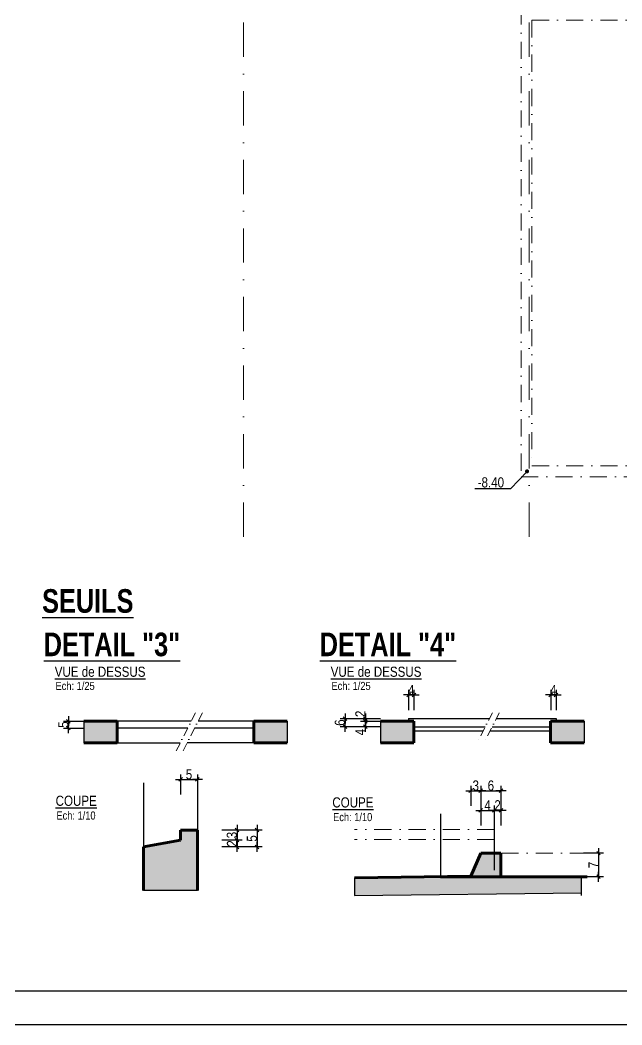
# Model space of a CAD drawing. Header units: millimetres. Extents: x 0 to 26881, y -27198 to -22998.
# Drawn here: x 21583 to 22476, y -27198 to -25708 of the extents above; entities that cross this region are included whole.
import ezdxf
from ezdxf.enums import TextEntityAlignment as Align

# ---------------------------------------------------------------- set-up
doc = ezdxf.new("R2010")
doc.units = ezdxf.units.MM
doc.linetypes.add('CACHEX2', pattern=[19.05, 12.7, -6.35])
doc.linetypes.add('TIRETPTX2', pattern=[50.8, 25.4, -12.7, 0, -12.7])
for name, color, linetype in [('01-Cad  2', 1, 'Continuous'), ('01_cote_gen', 4, 'Continuous'), ('01_linteaux', 2, 'Continuous'), ('01_poch_BN', 9, 'Continuous'), ('01_poch_murs', 253, 'Continuous'), ('01_texte', 230, 'Continuous'), ('AA_COTES', 2, 'Continuous')]:
    doc.layers.add(name, color=color, linetype=linetype)
doc.layers.add('01_murs_coup', color=5, linetype='Continuous', lineweight=60)
doc.layers.add('01_tram_axes', color=2, linetype='TIRETPTX2', lineweight=9)
doc.styles.add('ARIAL NA', font='ARIALN.TTF')
doc.styles.add('impact', font='impact.ttf')
doc.styles.add('STYLE2', font='ARIALN.TTF')
doc.dimstyles.new('JB10', dxfattribs={"dimscale": 0.1, "dimtxt": 150, "dimasz": 15, "dimexe": 0.1, "dimexo": 0.1, "dimgap": 0.09, "dimtad": 1, "dimdec": 1, "dimlfac": 0.2, "dimdsep": 46, "dimtxsty": 'STYLE2', "dimblk1": 'BOND_G', "dimblk2": 'BOND_D', "dimsah": 1, "dimcen": 1.5, "dimdle": 0.01, "dimse1": 1, "dimse2": 1, "dimclrd": 4, "dimclre": 2, "dimclrt": 6, "dimazin": 2, "dimtfac": 2.333333, "dimtdec": 1, "dimtix": 1, "dimtmove": 2, "dimatfit": 3, "dimldrblk": 'BOND_G', "dimfxl": 1, "dimtolj": 1, "dimtzin": 0, "dimarcsym": 0})
doc.dimstyles.new('JB25', dxfattribs={"dimscale": 0.1, "dimtxt": 150, "dimasz": 15, "dimexe": 0.1, "dimexo": 0.1, "dimgap": 0.09, "dimtad": 1, "dimdec": 1, "dimlfac": 0.5, "dimdsep": 46, "dimtxsty": 'STYLE2', "dimblk1": 'BOND_G', "dimblk2": 'BOND_D', "dimsah": 1, "dimcen": 1.5, "dimdle": 0.01, "dimse1": 1, "dimse2": 1, "dimclrd": 4, "dimclre": 2, "dimclrt": 6, "dimazin": 2, "dimtfac": 2.333333, "dimtdec": 1, "dimtix": 1, "dimtmove": 2, "dimatfit": 3, "dimldrblk": 'BOND_G', "dimfxl": 1, "dimtolj": 1, "dimtzin": 0, "dimarcsym": 0})

# ---------------------------------------------------------------- blocks, each defined once
blk = doc.blocks.new('BOND_G')
at = {"layer": 'AA_COTES', "color": 0}
for p, q in [((0, -5), (0, 15)), ((5, 0), (-5, 0)), ((1.77, 1.77), (-1.77, -1.77))]:
    blk.add_line(p, q, dxfattribs=at)
blk = doc.blocks.new('BOND_D')
at = {"layer": 'AA_COTES', "color": 0}
for p, q in [((5, 0), (-5, 0)), ((-1.77, -1.77), (1.77, 1.77)), ((0, 5), (0, -15))]:
    blk.add_line(p, q, dxfattribs=at)
blk = doc.blocks.new('*D3779')
at = {"layer": '01_cote_gen', "color": 4, "lineweight": -2, "transparency": 16777216}
blk.add_line((22267.8, -26851.2), (22294.8, -26851.2), dxfattribs=at)
at = {"layer": 'Defpoints', "color": 0, "transparency": 16777216}
for p in [(22296.3, -26851.2), (22266.3, -26943.7), (22296.3, -26943.7)]:
    blk.add_point(p, dxfattribs=at)
at = {"layer": '01_cote_gen', "color": 4, "lineweight": -2, "transparency": 16777216, "xscale": 1.5, "yscale": 1.5, "zscale": 1.5, "rotation": 180}
blk.add_blockref('BOND_G', (22266.3, -26851.2), dxfattribs=at)
at = {"layer": '01_cote_gen', "color": 4, "lineweight": -2, "transparency": 16777216, "xscale": 1.5, "yscale": 1.5, "zscale": 1.5}
blk.add_blockref('BOND_D', (22296.3, -26851.2), dxfattribs=at)
at = {"layer": '01_cote_gen', "color": 6, "transparency": 16777216, "insert": (22281.3, -26843.5), "char_height": 15, "attachment_point": 5, "style": 'STYLE2'}
blk.add_mtext('\\A1;6', dxfattribs=at)
blk = doc.blocks.new('*D3780')
at = {"layer": '01_cote_gen', "color": 4, "lineweight": -2, "transparency": 16777216}
blk.add_line((22267.8, -26880.3), (22284.8, -26880.3), dxfattribs=at)
at = {"layer": 'Defpoints', "color": 0, "transparency": 16777216}
for p in [(22266.3, -26873.7), (22286.3, -26880.3), (22286.3, -26885.3)]:
    blk.add_point(p, dxfattribs=at)
at = {"layer": '01_cote_gen', "color": 4, "lineweight": -2, "transparency": 16777216, "xscale": 1.5, "yscale": 1.5, "zscale": 1.5, "rotation": 180}
blk.add_blockref('BOND_G', (22266.3, -26880.3), dxfattribs=at)
at = {"layer": '01_cote_gen', "color": 4, "lineweight": -2, "transparency": 16777216, "xscale": 1.5, "yscale": 1.5, "zscale": 1.5}
blk.add_blockref('BOND_D', (22286.3, -26880.3), dxfattribs=at)
at = {"layer": '01_cote_gen', "color": 6, "transparency": 16777216, "insert": (22276.3, -26872.8), "char_height": 15, "attachment_point": 5, "style": 'STYLE2'}
blk.add_mtext('\\A1;4', dxfattribs=at)
blk = doc.blocks.new('*D3769')
at = {"layer": '01_cote_gen', "color": 4, "lineweight": -2, "transparency": 16777216}
blk.add_line((22287.8, -26880.3), (22294.8, -26880.3), dxfattribs=at)
at = {"layer": 'Defpoints', "color": 0, "transparency": 16777216}
for p in [(22296.3, -26876.4), (22296.3, -26880.3), (22286.3, -26890.4)]:
    blk.add_point(p, dxfattribs=at)
at = {"layer": '01_cote_gen', "color": 4, "lineweight": -2, "transparency": 16777216, "xscale": 1.5, "yscale": 1.5, "zscale": 1.5, "rotation": 180}
blk.add_blockref('BOND_G', (22286.3, -26880.3), dxfattribs=at)
at = {"layer": '01_cote_gen', "color": 4, "lineweight": -2, "transparency": 16777216, "xscale": 1.5, "yscale": 1.5, "zscale": 1.5}
blk.add_blockref('BOND_D', (22296.3, -26880.3), dxfattribs=at)
at = {"layer": '01_cote_gen', "color": 6, "transparency": 16777216, "insert": (22291.3, -26872.7), "char_height": 15, "attachment_point": 5, "style": 'STYLE2'}
blk.add_mtext('\\A1;2', dxfattribs=at)
blk = doc.blocks.new('*D3781')
at = {"layer": '01_cote_gen', "color": 4, "lineweight": -2, "transparency": 16777216}
blk.add_line((22441.1, -26945.2), (22441.1, -26977.2), dxfattribs=at)
at = {"layer": 'Defpoints', "color": 0, "transparency": 16777216}
for p in [(22296.3, -26943.7), (22315.2, -26978.7), (22441.1, -26978.7)]:
    blk.add_point(p, dxfattribs=at)
at = {"layer": '01_cote_gen', "color": 4, "lineweight": -2, "transparency": 16777216, "xscale": 1.5, "yscale": 1.5, "zscale": 1.5}
for name, p, rotation in [('BOND_G', (22441.1, -26943.7), 90), ('BOND_D', (22441.1, -26978.7), 270)]:
    blk.add_blockref(name, p, dxfattribs=dict(at, rotation=rotation))
at = {"layer": '01_cote_gen', "color": 6, "transparency": 16777216, "insert": (22433.6, -26961.2), "char_height": 15, "attachment_point": 5, "rotation": 90, "style": 'STYLE2'}
blk.add_mtext('\\A1;7', dxfattribs=at)
blk = doc.blocks.new('*D3782')
at = {"layer": '01_cote_gen', "color": 4, "lineweight": -2, "transparency": 16777216}
blk.add_line((22253, -26851.2), (22264.8, -26851.2), dxfattribs=at)
at = {"layer": 'Defpoints', "color": 0, "transparency": 16777216}
for p in [(22266.3, -26851.2), (22266.3, -26943.7), (22251.5, -26978)]:
    blk.add_point(p, dxfattribs=at)
at = {"layer": '01_cote_gen', "color": 4, "lineweight": -2, "transparency": 16777216, "xscale": 1.5, "yscale": 1.5, "zscale": 1.5, "rotation": 180}
blk.add_blockref('BOND_G', (22251.5, -26851.2), dxfattribs=at)
at = {"layer": '01_cote_gen', "color": 4, "lineweight": -2, "transparency": 16777216, "xscale": 1.5, "yscale": 1.5, "zscale": 1.5}
blk.add_blockref('BOND_D', (22266.3, -26851.2), dxfattribs=at)
at = {"layer": '01_cote_gen', "color": 6, "transparency": 16777216, "insert": (22258.9, -26843.5), "char_height": 15, "attachment_point": 5, "style": 'STYLE2'}
blk.add_mtext('\\A1;3', dxfattribs=at)
blk = doc.blocks.new('*D3783')
at = {"layer": '01_cote_gen', "color": 4, "lineweight": -2, "transparency": 16777216}
blk.add_line((22095.1, -26754.6), (22095.1, -26749.6), dxfattribs=at)
at = {"layer": 'Defpoints', "color": 0, "transparency": 16777216}
for p in [(22095.1, -26748.1), (22167.2, -26748.1), (22183, -26756.1)]:
    blk.add_point(p, dxfattribs=at)
at = {"layer": '01_cote_gen', "color": 4, "lineweight": -2, "transparency": 16777216, "xscale": 1.5, "yscale": 1.5, "zscale": 1.5}
for name, p, rotation in [('BOND_D', (22095.1, -26748.1), 90), ('BOND_G', (22095.1, -26756.1), 270)]:
    blk.add_blockref(name, p, dxfattribs=dict(at, rotation=rotation))
at = {"layer": '01_cote_gen', "color": 6, "transparency": 16777216, "insert": (22087.6, -26764.3), "char_height": 15, "attachment_point": 5, "rotation": 90, "style": 'STYLE2'}
blk.add_mtext('\\A1;4', dxfattribs=at)
blk = doc.blocks.new('*D3770')
at = {"layer": '01_cote_gen', "color": 4, "lineweight": -2, "transparency": 16777216}
blk.add_line((22064.9, -26754.6), (22064.9, -26745.6), dxfattribs=at)
at = {"layer": 'Defpoints', "color": 0, "transparency": 16777216}
for p in [(22064.9, -26744.1), (22107.6, -26744.1), (22106.8, -26756.1)]:
    blk.add_point(p, dxfattribs=at)
at = {"layer": '01_cote_gen', "color": 4, "lineweight": -2, "transparency": 16777216, "xscale": 1.5, "yscale": 1.5, "zscale": 1.5}
for name, p, rotation in [('BOND_D', (22064.9, -26744.1), 90), ('BOND_G', (22064.9, -26756.1), 270)]:
    blk.add_blockref(name, p, dxfattribs=dict(at, rotation=rotation))
at = {"layer": '01_cote_gen', "color": 6, "transparency": 16777216, "insert": (22057.2, -26750.1), "char_height": 15, "attachment_point": 5, "rotation": 90, "style": 'STYLE2'}
blk.add_mtext('\\A1;6', dxfattribs=at)
blk = doc.blocks.new('*D3771')
at = {"layer": '01_cote_gen', "color": 4, "lineweight": -2, "transparency": 16777216}
blk.add_line((22095.1, -26746.6), (22095.1, -26745.6), dxfattribs=at)
at = {"layer": 'Defpoints', "color": 0, "transparency": 16777216}
for p in [(22087.4, -26744.1), (22087.6, -26748.1), (22095.1, -26744.1)]:
    blk.add_point(p, dxfattribs=at)
at = {"layer": '01_cote_gen', "color": 4, "lineweight": -2, "transparency": 16777216, "xscale": 1.5, "yscale": 1.5, "zscale": 1.5}
for name, p, rotation in [('BOND_D', (22095.1, -26744.1), 90), ('BOND_G', (22095.1, -26748.1), 270)]:
    blk.add_blockref(name, p, dxfattribs=dict(at, rotation=rotation))
at = {"layer": '01_cote_gen', "color": 6, "transparency": 16777216, "insert": (22087.6, -26737.1), "char_height": 15, "attachment_point": 5, "rotation": 90, "style": 'STYLE2'}
blk.add_mtext('\\A1;2', dxfattribs=at)
blk = doc.blocks.new('*D3784')
at = {"layer": '01_cote_gen', "color": 4, "lineweight": -2, "transparency": 16777216}
for p, q in [((22157.7, -26709.1), (22156.2, -26709.1)), ((22167.2, -26709.1), (22159.2, -26709.1)), ((22168.7, -26709.1), (22170.2, -26709.1))]:
    blk.add_line(p, q, dxfattribs=at)
at = {"layer": 'Defpoints', "color": 0, "transparency": 16777216}
for p in [(22159.2, -26709.1), (22159.2, -26744.1), (22167.2, -26748.1)]:
    blk.add_point(p, dxfattribs=at)
at = {"layer": '01_cote_gen', "color": 4, "lineweight": -2, "transparency": 16777216, "xscale": 1.5, "yscale": 1.5, "zscale": 1.5}
blk.add_blockref('BOND_D', (22159.2, -26709.1), dxfattribs=at)
at = {"layer": '01_cote_gen', "color": 4, "lineweight": -2, "transparency": 16777216, "xscale": 1.5, "yscale": 1.5, "zscale": 1.5, "rotation": 180}
blk.add_blockref('BOND_G', (22167.2, -26709.1), dxfattribs=at)
at = {"layer": '01_cote_gen', "color": 6, "transparency": 16777216, "insert": (22163.2, -26701.6), "char_height": 15, "attachment_point": 5, "style": 'STYLE2'}
blk.add_mtext('\\A1;4', dxfattribs=at)
blk = doc.blocks.new('*D3785')
at = {"layer": '01_cote_gen', "color": 4, "lineweight": -2, "transparency": 16777216}
for p, q in [((22368.6, -26709.1), (22367.1, -26709.1)), ((22378.1, -26709.1), (22370.1, -26709.1)), ((22379.6, -26709.1), (22381.1, -26709.1))]:
    blk.add_line(p, q, dxfattribs=at)
at = {"layer": 'Defpoints', "color": 0, "transparency": 16777216}
for p in [(22370.1, -26709.1), (22370.1, -26748.1), (22378.1, -26748.1)]:
    blk.add_point(p, dxfattribs=at)
at = {"layer": '01_cote_gen', "color": 4, "lineweight": -2, "transparency": 16777216, "xscale": 1.5, "yscale": 1.5, "zscale": 1.5}
blk.add_blockref('BOND_D', (22370.1, -26709.1), dxfattribs=at)
at = {"layer": '01_cote_gen', "color": 4, "lineweight": -2, "transparency": 16777216, "xscale": 1.5, "yscale": 1.5, "zscale": 1.5, "rotation": 180}
blk.add_blockref('BOND_G', (22378.1, -26709.1), dxfattribs=at)
at = {"layer": '01_cote_gen', "color": 6, "transparency": 16777216, "insert": (22374.1, -26701.6), "char_height": 15, "attachment_point": 5, "style": 'STYLE2'}
blk.add_mtext('\\A1;4', dxfattribs=at)
blk = doc.blocks.new('*D3775')
at = {"layer": '01_cote_gen', "color": 4, "lineweight": -2, "transparency": 16777216}
blk.add_line((21822.2, -26834.4), (21844.2, -26834.4), dxfattribs=at)
at = {"layer": 'Defpoints', "color": 0, "transparency": 16777216}
for p in [(21820.7, -26827.9), (21845.7, -26834.4), (21845.7, -26839.5)]:
    blk.add_point(p, dxfattribs=at)
at = {"layer": '01_cote_gen', "color": 4, "lineweight": -2, "transparency": 16777216, "xscale": 1.5, "yscale": 1.5, "zscale": 1.5, "rotation": 180}
blk.add_blockref('BOND_G', (21820.7, -26834.4), dxfattribs=at)
at = {"layer": '01_cote_gen', "color": 4, "lineweight": -2, "transparency": 16777216, "xscale": 1.5, "yscale": 1.5, "zscale": 1.5}
blk.add_blockref('BOND_D', (21845.7, -26834.4), dxfattribs=at)
at = {"layer": '01_cote_gen', "color": 6, "transparency": 16777216, "insert": (21833.2, -26826.8), "char_height": 15, "attachment_point": 5, "style": 'STYLE2'}
blk.add_mtext('\\A1;5', dxfattribs=at)
blk = doc.blocks.new('*D3776')
at = {"layer": '01_cote_gen', "color": 4, "lineweight": -2, "transparency": 16777216}
blk.add_line((21904.5, -26910.9), (21904.5, -26922.9), dxfattribs=at)
at = {"layer": 'Defpoints', "color": 0, "transparency": 16777216}
for p in [(21845.7, -26909.4), (21820.7, -26924.4), (21904.5, -26924.4)]:
    blk.add_point(p, dxfattribs=at)
at = {"layer": '01_cote_gen', "color": 4, "lineweight": -2, "transparency": 16777216, "xscale": 1.5, "yscale": 1.5, "zscale": 1.5}
for name, p, rotation in [('BOND_G', (21904.5, -26909.4), 90), ('BOND_D', (21904.5, -26924.4), 270)]:
    blk.add_blockref(name, p, dxfattribs=dict(at, rotation=rotation))
at = {"layer": '01_cote_gen', "color": 6, "transparency": 16777216, "insert": (21896.8, -26916.9), "char_height": 15, "attachment_point": 5, "rotation": 90, "style": 'STYLE2'}
blk.add_mtext('\\A1;3', dxfattribs=at)
blk = doc.blocks.new('*D3777')
at = {"layer": '01_cote_gen', "color": 4, "lineweight": -2, "transparency": 16777216}
blk.add_line((21904.5, -26925.9), (21904.5, -26932.9), dxfattribs=at)
at = {"layer": 'Defpoints', "color": 0, "transparency": 16777216}
for p in [(21882, -26924.4), (21765.7, -26934.4), (21904.5, -26934.4)]:
    blk.add_point(p, dxfattribs=at)
at = {"layer": '01_cote_gen', "color": 4, "lineweight": -2, "transparency": 16777216, "xscale": 1.5, "yscale": 1.5, "zscale": 1.5}
for name, p, rotation in [('BOND_G', (21904.5, -26924.4), 90), ('BOND_D', (21904.5, -26934.4), 270)]:
    blk.add_blockref(name, p, dxfattribs=dict(at, rotation=rotation))
at = {"layer": '01_cote_gen', "color": 6, "transparency": 16777216, "insert": (21897, -26929.4), "char_height": 15, "attachment_point": 5, "rotation": 90, "style": 'STYLE2'}
blk.add_mtext('\\A1;2', dxfattribs=at)
blk = doc.blocks.new('*D3768')
at = {"layer": '01_cote_gen', "color": 4, "lineweight": -2, "transparency": 16777216}
blk.add_line((21934.3, -26910.9), (21934.3, -26932.9), dxfattribs=at)
at = {"layer": 'Defpoints', "color": 0, "transparency": 16777216}
for p in [(21912, -26909.4), (21912, -26934.4), (21934.3, -26934.4)]:
    blk.add_point(p, dxfattribs=at)
at = {"layer": '01_cote_gen', "color": 4, "lineweight": -2, "transparency": 16777216, "xscale": 1.5, "yscale": 1.5, "zscale": 1.5}
for name, p, rotation in [('BOND_G', (21934.3, -26909.4), 90), ('BOND_D', (21934.3, -26934.4), 270)]:
    blk.add_blockref(name, p, dxfattribs=dict(at, rotation=rotation))
at = {"layer": '01_cote_gen', "color": 6, "transparency": 16777216, "insert": (21926.6, -26921.9), "char_height": 15, "attachment_point": 5, "rotation": 90, "style": 'STYLE2'}
blk.add_mtext('\\A1;5', dxfattribs=at)
blk = doc.blocks.new('*D3778')
at = {"layer": '01_cote_gen', "color": 4, "lineweight": -2, "transparency": 16777216}
blk.add_line((21654.3, -26756.6), (21654.3, -26749.6), dxfattribs=at)
at = {"layer": 'Defpoints', "color": 0, "transparency": 16777216}
for p in [(21654.3, -26748.1), (21726.6, -26748.1), (21726.6, -26758.1)]:
    blk.add_point(p, dxfattribs=at)
at = {"layer": '01_cote_gen', "color": 4, "lineweight": -2, "transparency": 16777216, "xscale": 1.5, "yscale": 1.5, "zscale": 1.5}
for name, p, rotation in [('BOND_D', (21654.3, -26748.1), 90), ('BOND_G', (21654.3, -26758.1), 270)]:
    blk.add_blockref(name, p, dxfattribs=dict(at, rotation=rotation))
at = {"layer": '01_cote_gen', "color": 6, "transparency": 16777216, "insert": (21646.7, -26753.1), "char_height": 15, "attachment_point": 5, "rotation": 90, "style": 'STYLE2'}
blk.add_mtext('\\A1;5', dxfattribs=at)

msp = doc.modelspace()

# ---------------------------------------------------------------- hatches: boundary and pattern name
at = {"layer": '01_poch_BN'}
h = msp.add_hatch(color=256, dxfattribs=at)
h.dxf.hatch_style = 1
h.paths.add_polyline_path([(21726.57, -26748.14), (21677.04, -26748.14), (21677.04, -26780.14), (21726.57, -26780.14)])
h.paths.add_polyline_path([(21978.96, -26748.14), (21929.44, -26748.14), (21929.44, -26780.14), (21978.96, -26780.14)])
h = msp.add_hatch(color=256, dxfattribs=at)
h.dxf.hatch_style = 1
h.paths.add_polyline_path([(22167.19, -26748.14), (22117.67, -26748.14), (22117.67, -26780.14), (22167.19, -26780.14)])
h.paths.add_polyline_path([(22419.59, -26748.14), (22370.07, -26748.14), (22370.07, -26780.14), (22419.59, -26780.14)])
h = msp.add_hatch(color=256, dxfattribs=at)
h.dxf.hatch_style = 1
h.paths.add_polyline_path([(21845.71, -26909.38), (21820.71, -26909.38), (21820.71, -26924.38), (21765.71, -26934.38), (21765.71, -26999.28), (21845.71, -26999.28)])
at = {"layer": '01_poch_BN', "ltscale": 0.1}
h = msp.add_hatch(color=256, dxfattribs=at)
h.dxf.hatch_style = 1
h.paths.add_polyline_path([(22286.34, -26943.66), (22266.34, -26943.66), (22251.48, -26977.96), (22206.34, -26978.64), (22206.34, -26978.66), (22286.34, -26978.66)])
h.paths.add_polyline_path([(22296.34, -26943.66), (22286.34, -26943.66), (22286.34, -26978.66), (22296.34, -26978.66)])
h.paths.add_polyline_path([(22415.97, -26978.66), (22296.34, -26978.66), (22286.34, -26978.66), (22206.34, -26978.66), (22206.34, -26978.64), (22078.98, -26980.54), (22078.98, -27006.44), (22415.97, -27002.68)])

# ---------------------------------------------------------------- linework, layer by layer
at = {"layer": '01-Cad  2'}
for p, q in [((25830.5, -27148.43), (19063.04, -27148.43)), ((26880.5, -27198.43), (19013.04, -27198.43))]:
    msp.add_line(p, q, dxfattribs=at)
at = {"layer": '01_linteaux'}
for p, q in [((21836.49, -26748.14), (21726.57, -26748.14)), ((21929.44, -26748.14), (21846.63, -26748.14)), ((22159.19, -26744.14), (22279.14, -26744.14)), ((22159.19, -26744.14), (22159.19, -26748.14)), ((22289.28, -26744.14), (22378.07, -26744.14)), ((22378.07, -26744.14), (22378.07, -26748.14)), ((21831.43, -26758.14), (21726.57, -26758.14)), ((21929.44, -26758.14), (21841.58, -26758.14)), ((22167.19, -26756.14), (22273.07, -26756.14)), ((22167.19, -26762.14), (22270.04, -26762.14)), ((22280.18, -26762.14), (22370.07, -26762.14)), ((22283.21, -26756.14), (22370.07, -26756.14)), ((21726.57, -26780.14), (21820.31, -26780.14)), ((21929.44, -26780.14), (21830.45, -26780.14)), ((21765.71, -26839.48), (21765.71, -26934.38)), ((21845.71, -26839.48), (21845.71, -26909.38)), ((22206.34, -26885.3), (22206.34, -26978.66)), ((22286.34, -26885.3), (22286.34, -26943.66)), ((22296.34, -26978.66), (22286.34, -26978.66))]:
    msp.add_line(p, q, dxfattribs=at)
at = {"layer": '01_linteaux', "linetype": 'CACHEX2', "ltscale": 2}
msp.add_line((22286.34, -26943.66), (22286.34, -26978.66), dxfattribs=at)
at = {"layer": '01_murs_coup'}
for p, q in [((21726.57, -26748.14), (21677.04, -26748.14)), ((21726.57, -26748.14), (21726.57, -26780.14)), ((21929.44, -26748.14), (21929.44, -26780.14)), ((21978.96, -26748.14), (21929.44, -26748.14)), ((22167.19, -26748.14), (22117.67, -26748.14)), ((22167.19, -26748.14), (22167.19, -26780.14)), ((22370.07, -26748.14), (22370.07, -26780.14)), ((22419.59, -26748.14), (22370.07, -26748.14)), ((21726.57, -26780.14), (21677.04, -26780.14)), ((21978.96, -26780.14), (21929.44, -26780.14)), ((22167.19, -26780.14), (22117.67, -26780.14)), ((22419.59, -26780.14), (22370.07, -26780.14)), ((21820.71, -26909.38), (21820.71, -26924.38)), ((21845.71, -26909.38), (21820.71, -26909.38)), ((21845.71, -26909.38), (21845.71, -26999.28)), ((21765.71, -26934.38), (21820.71, -26924.38)), ((21765.71, -26934.38), (21765.71, -26999.28)), ((22266.34, -26943.66), (22251.48, -26977.96)), ((22296.34, -26943.66), (22266.34, -26943.66)), ((22296.34, -26943.66), (22296.34, -26978.66)), ((22251.48, -26977.96), (22078.98, -26980.54)), ((22424.16, -26978.66), (22206.34, -26978.66)), ((22424.16, -26978.66), (22296.34, -26978.66))]:
    msp.add_line(p, q, dxfattribs=at)
at = {"layer": '01_poch_BN'}
for p, q in [((22419.59, -26748.14), (22419.59, -26780.14)), ((22078.98, -26980.54), (22078.98, -27006.44)), ((22415.97, -27006.44), (22415.97, -26978.66)), ((21845.71, -26999.28), (21765.71, -26999.28))]:
    msp.add_line(p, q, dxfattribs=at)
at = {"layer": '01_poch_BN', "ltscale": 0.1}
msp.add_line((22078.98, -27006.44), (22415.97, -27002.68), dxfattribs=at)
at = {"layer": '01_poch_murs'}
for p, q in [((21677.04, -26748.14), (21677.04, -26780.14)), ((21978.96, -26748.14), (21978.96, -26780.14)), ((22117.67, -26748.14), (22117.67, -26780.14))]:
    msp.add_line(p, q, dxfattribs=at)
at = {"layer": '01_texte'}
for q in [(22334.99, -26377.43), (22257.7, -26403.38)]:
    msp.add_line((22310.54, -26403.38), q, dxfattribs=at)
at = {"layer": '01_texte', "const_width": 3}
msp.add_lwpolyline([(22333.49, -26377.43, 1), (22336.49, -26377.43, 1)], format="xyb", close=True, dxfattribs=at)
at = {"layer": '01_tram_axes', "color": 253, "ltscale": 2}
for p, q in [((21914.22, -26474.69), (21914.22, -23114.83)), ((22338.22, -26474.69), (22338.22, -23114.83))]:
    msp.add_line(p, q, dxfattribs=at)
at = {"layer": '01_tram_axes'}
for p, q in [((22326.22, -25180.41), (22326.22, -26385.41)), ((22342.22, -25708.41), (23442.22, -25708.41)), ((22342.22, -25708.41), (22342.22, -26369.41)), ((22342.22, -26369.41), (23442.22, -26369.41)), ((22326.22, -26385.41), (23458.22, -26385.41)), ((22286.34, -26908.66), (22078.98, -26908.66)), ((22286.34, -26923.66), (22078.98, -26923.66)), ((22424.16, -26943.66), (22296.34, -26943.66))]:
    msp.add_line(p, q, dxfattribs=at)
at = {"layer": '01_tram_axes', "ltscale": 0.5}
for p, q in [((21842.92, -26735.41), (21814.28, -26792.07)), ((21853.06, -26735.41), (21824.42, -26792.07)), ((22283.55, -26735.41), (22262.21, -26777.62)), ((22293.69, -26735.41), (22272.35, -26777.62))]:
    msp.add_line(p, q, dxfattribs=at)
at = {"layer": '01_tram_axes', "ltscale": 2}
for p, q in [((21845.71, -26874.38), (21845.71, -26889.38)), ((22286.34, -26908.66), (22286.34, -26923.66))]:
    msp.add_line(p, q, dxfattribs=at)

# ---------------------------------------------------------------- texts
at = {"layer": '01_texte', "style": 'ARIAL NA'}
for s, height, p in [('-8.40', 15, (22261.74, -26401.27)), ('%%UVUE de DESSUS', 15, (21633.97, -26682.14)), ('%%UVUE de DESSUS', 15, (22043.6, -26682.14)), (' Ech: 1/25', 12, (21631.31, -26701.74)), (' Ech: 1/25', 12, (22040.94, -26701.74)), ('%%UCOUPE', 15, (21635.28, -26873.54)), ('%%UCOUPE', 15, (22046.01, -26875.96)), (' Ech: 1/10', 12, (21632.62, -26893.87)), (' Ech: 1/10', 12, (22043.36, -26896.19))]:
    msp.add_text(s, height=height, dxfattribs=at).set_placement(p)
at = {"layer": '01_texte', "style": 'impact'}
for s, p in [('%%USEUILS', (21683.01, -26597.64)), ('%%UDETAIL "3"', (21718.88, -26662.06)), ('%%UDETAIL "4"', (22128.51, -26662.06))]:
    msp.add_text(s, height=35, dxfattribs=at).set_placement(p, align=Align.BOTTOM_CENTER)

# ---------------------------------------------------------------- dimensions: what is measured, and where the dimension line sits
at = {"layer": '01_cote_gen'}
for base, p1, p2, dimstyle, picture, middle in [((22159.19, -26709.07), (22167.19, -26748.14), (22159.19, -26744.14), 'JB25', '*D3784', (22163.19, -26701.56)), ((22370.07, -26709.07), (22378.07, -26748.14), (22370.07, -26748.14), 'JB25', '*D3785', (22374.07, -26701.56)), ((21845.71, -26834.45), (21820.71, -26827.89), (21845.71, -26839.48), 'JB10', '*D3775', (21833.21, -26826.81)), ((22266.34, -26851.21), (22251.48, -26977.96), (22266.34, -26943.66), 'JB10', '*D3782', (22258.91, -26843.54)), ((22296.34, -26851.21), (22266.34, -26943.66), (22296.34, -26943.66), 'JB10', '*D3779', (22281.34, -26843.54)), ((22286.34, -26880.27), (22266.34, -26873.71), (22286.34, -26885.3), 'JB10', '*D3780', (22276.34, -26872.76)), ((22296.34, -26880.27), (22286.34, -26890.42), (22296.34, -26876.36), 'JB10', '*D3769', (22291.34, -26872.73))]:
    dim = msp.add_linear_dim(base=base, p1=p1, p2=p2, dimstyle=dimstyle, dxfattribs=at)
    dim.commit()
    dim.dimension.update_dxf_attribs({"geometry": picture, "text_midpoint": middle})
for base, p1, p2, picture, middle in [((22095.13, -26744.14), (22087.63, -26748.14), (22087.39, -26744.14), '*D3771', (22087.59, -26737.07)), ((22095.13, -26748.14), (22183.03, -26756.14), (22167.19, -26748.14), '*D3783', (22087.62, -26764.31))]:
    dim = msp.add_linear_dim(base=base, p1=p1, p2=p2, angle=90, dimstyle='JB25', dxfattribs=at)
    dim.commit()
    dim.dimension.update_dxf_attribs({"geometry": picture, "text_midpoint": middle, "dimtype": 160})
for base, p1, p2, dimstyle, picture, middle in [((21654.29, -26748.14), (21726.57, -26758.14), (21726.57, -26748.14), 'JB25', '*D3778', (21646.66, -26753.14)), ((22064.89, -26744.14), (22106.77, -26756.14), (22107.65, -26744.14), 'JB25', '*D3770', (22057.22, -26750.14)), ((21904.51, -26924.38), (21845.71, -26909.38), (21820.71, -26924.38), 'JB10', '*D3776', (21896.85, -26916.88)), ((21934.27, -26934.38), (21912.01, -26909.38), (21912.01, -26934.38), 'JB10', '*D3768', (21926.63, -26921.88)), ((21904.51, -26934.38), (21882.01, -26924.38), (21765.71, -26934.38), 'JB10', '*D3777', (21896.97, -26929.38)), ((22441.11, -26978.66), (22296.34, -26943.66), (22315.25, -26978.66), 'JB10', '*D3781', (22433.6, -26961.16))]:
    dim = msp.add_linear_dim(base=base, p1=p1, p2=p2, angle=90, dimstyle=dimstyle, dxfattribs=at)
    dim.commit()
    dim.dimension.update_dxf_attribs({"geometry": picture, "text_midpoint": middle})

doc.saveas('drawing.dxf')
